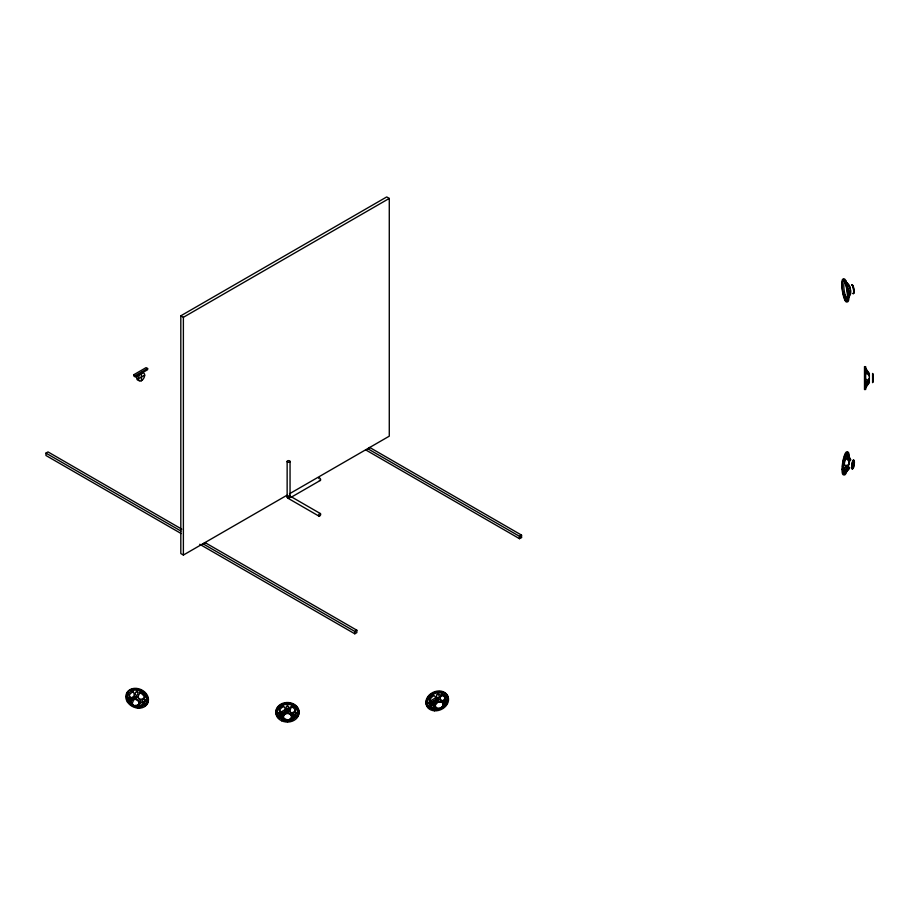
<?xml version="1.0" encoding="UTF-8"?>
<svg xmlns="http://www.w3.org/2000/svg" width="919" height="919" viewBox="0 0 919 919"><rect width="100%" height="100%" fill="white"/><g stroke="black" fill="none" stroke-linecap="round" stroke-linejoin="round"><path stroke-width="1.38" d="M847.8 291.415L847.709 290.105M842.252 469.735L842.275 468.931M847.709 291.243L847.341 288.957M126.362 696.12C127.247 697.958 125.478 696.751 127.178 696.154M276.171 711.754C277.733 713.064 275.39 713.029 277.021 711.834M845.147 454.491L845.032 454.848M849.753 467.782A4.618 0.976 -81.2 0 1 849.156 468.564L844.86 473.48L843.906 472.515A10.166 2.148 -81.2 0 1 843.906 464.21L844.86 459.098A10.166 2.148 -81.2 0 1 847.502 453.423L850.787 459.891L850.351 459.454A5.227 1.597 64.1 0 1 847.502 453.423M849.156 468.564L846.893 471.022L848.719 468.127A4.618 0.976 -81.2 0 1 848.719 464.348L849.156 462.027A4.618 0.976 -81.2 0 1 850.351 459.454M447.139 698.899C449.196 699.313 446.829 700.623 448.012 698.877M848.8 297.687L850.523 293.885A4.618 0.976 81.2 0 0 850.523 290.105L850.086 287.785A4.618 0.976 81.2 0 0 848.892 285.2L844.975 280.686M844.056 280.433L843.642 281.248A5.227 2.401 48.8 0 0 843.929 281.742M850.523 293.885L850.086 294.321A5.227 1.597 -64.1 0 0 848.582 296.665L848.708 295.964M847.777 300.191L848.191 299.376M297.928 711.743C299.341 712.547 297.664 713.408 298.33 712.225M428.874 698.36L432.47 694.764A10.166 8.018 -24.9 0 1 442.292 693.248L445.887 695.729A10.166 8.018 -24.9 0 1 445.887 704.034L442.292 707.63A10.166 8.018 -24.9 0 1 432.47 709.146L428.874 706.665A10.166 8.018 -24.9 0 1 428.874 698.36A5.227 4.641 37.8 0 0 431.631 701.369M433.871 703.954A4.618 3.642 -24.9 0 1 434.469 701.967L436.1 700.335A4.618 3.642 -24.9 0 1 440.569 699.646L442.2 700.772A4.618 3.642 -24.9 0 1 442.648 703.563M278.652 708.434L282.374 705.401A10.166 8.305 0 0 1 292.541 705.401L296.263 708.434A10.166 8.305 0 0 1 296.263 716.74L292.541 719.784A10.166 8.305 0 0 1 282.374 719.784L278.652 716.74A10.166 8.305 0 0 1 278.652 708.434A5.227 4.193 59.4 0 0 281.915 712.42M128.499 693.075L132.095 690.594A10.166 8.018 24.9 0 1 141.917 692.11L145.512 695.706A10.166 8.018 24.9 0 1 145.512 704.011L141.917 706.493A10.166 8.018 24.9 0 1 132.095 704.976L128.499 701.381A10.166 8.018 24.9 0 1 128.499 693.075A5.227 3.504 73.5 0 0 131.762 697.981M132.187 698.118L132.899 697.452M139.206 703.77L139.918 703.092A4.618 3.642 24.9 0 0 139.918 699.325L138.287 697.682A4.618 3.642 24.9 0 0 133.818 696.993A5.227 4.744 88.6 0 0 132.095 690.594M426.738 702.484C427.714 704.322 425.715 700.749 426.692 702.53M848.662 285.338L846.663 282.719L848.892 285.2M286.958 495.249L183.386 555.042L180.813 553.56L180.813 315.814L386.704 196.942L389.277 198.424L389.277 436.169L289.439 493.813M180.813 315.814L183.386 317.296L389.277 198.424M133.737 374.757L146.098 367.623L147.637 368.519L147.637 369.702L135.288 376.836L133.737 375.951L133.737 374.757L135.288 375.653L147.637 368.519M138.241 378.858L144.685 375.136M181.146 533.537L45.95 455.491L45.95 453.113L48.006 451.918L181.79 529.16M203.145 543.864L205.213 542.681M367.864 448.771L369.92 447.576M290.68 497.547L320.329 480.43M133.14 699.807L129.441 701.944L127.89 701.048L127.89 699.864L134.071 696.303M127.89 699.864L129.441 700.76L136.851 696.476M202.95 543.749L354.791 631.422L356.848 630.227L356.848 632.605L354.791 633.8L199.745 544.278M521.567 535.134L519.511 536.317L519.511 538.695L521.567 537.512L521.567 535.134L369.714 447.461M290.565 709.457L281.915 714.454L280.375 713.558L280.375 712.363L287.785 708.089M280.375 712.363L281.915 713.259L291.794 707.55M434.974 706.791A4.561 2.631 -60 0 1 437.766 699.6L431.585 703.173L430.046 702.277L430.046 701.094L436.226 697.521M430.046 701.094L431.585 701.978L443.946 694.844L443.946 696.039M298.434 712.294L298.216 711.57M845.974 281.903L845.836 280.996L845.859 281.639M137.299 689.411C137.896 687.78 136.265 691.042 137.08 689.33M147.798 699.91C148.304 698.233 146.81 701.576 147.568 699.818M287.44 703.345C287.704 705.344 287.245 701.438 287.452 703.437M367.657 448.656L521.567 537.512M365.705 449.896L519.511 538.695M289.508 495.755L320.386 513.583A1.459 0.839 -60 0 1 319.927 515.846A1.459 0.839 -60 0 1 318.663 515.111A1.459 0.839 -60 0 1 320.386 513.583M288.049 498.282L318.927 516.11M205.006 542.555L356.848 630.227M45.95 453.113L180.974 531.067M286.268 711.076A4.618 3.779 0 0 1 289.772 711.455L291.461 712.834A4.618 3.779 0 0 1 291.92 715.706M847.329 289.244L847.709 290.048L847.709 288.865M850.316 459.856L849.259 458.547A2.056 0.62 82.5 0 0 849.282 458.96M847.777 288.451L848.191 291.07A10.166 2.148 81.2 0 1 848.455 293.643M873.05 373.918L873.05 382.189M872.591 373.447L872.591 382.66M865.652 366.555L865.652 389.622M864.503 366.555L864.503 389.622M431.585 701.978L431.585 703.173M354.791 631.422L354.791 633.8M290.048 461.464L290.048 497.122M287.142 461.464L287.142 497.122M281.915 713.259L281.915 714.454M183.386 317.296L183.386 555.042M141.469 373.275L141.469 380.719M135.288 375.653L135.288 376.836M129.441 700.76L129.441 701.944M288.968 497.937A1.459 0.839 0 0 1 287.44 497.627A1.459 0.839 0 0 1 287.337 496.697M318.606 478.294A1.459 0.839 60 0 1 319.869 478.179A1.459 0.839 60 0 1 320.605 480.051A1.459 0.839 60 0 1 319.341 480.166M288.991 498.305A1.459 0.839 60 0 1 287.727 496.731M289.451 496.582A1.459 0.839 60 0 0 288.715 495.812A1.459 0.839 -60 0 0 287.75 497.765A1.459 0.839 -60 0 0 289.037 498.006M142.204 372.149A4.561 2.631 -60 0 1 142.709 372.632M139.091 380.179A4.561 2.631 -60 0 1 137.126 375.848M132.462 705.367A4.561 2.631 -60 0 1 131.279 700.956M136.449 705.218A4.561 2.631 -60 0 1 132.635 705.241A4.561 2.631 -60 0 1 134.002 699.807M283.431 716.475A4.561 2.631 -60 0 1 283.431 714.545M283.753 713.466A4.561 2.631 -60 0 1 284.936 711.421M286.487 712.305A4.561 2.631 -60 0 1 289.703 710.444M435.388 706.504A4.561 2.631 -60 0 1 433.94 701.117M436.157 707.481A4.561 2.631 -60 0 1 435.491 707.274M133.209 699.164A4.158 3.274 24.9 0 1 138.505 700.979A4.158 3.274 24.9 0 1 137.793 705.413A4.158 3.274 24.9 0 1 132.37 704.368M131.337 702.69A4.158 3.274 24.9 0 1 131.337 700.933M145.03 699.784A8.305 6.548 24.9 0 1 139.079 705.413M129.257 699.106A8.305 6.548 24.9 0 1 128.982 697.303M129.257 695.591A8.305 6.548 24.9 0 1 133.002 692.053M139.079 692.317A8.305 6.548 24.9 0 1 144.754 697.992M132.979 698.796A4.618 3.642 24.9 0 1 139.527 702.105A4.618 3.642 24.9 0 1 135.219 706.183A4.618 3.642 24.9 0 1 130.9 700.772M137.345 705.252A2.056 0.724 8.9 0 1 136.805 706.332A2.056 0.655 17.5 0 1 135.219 705.321M128.499 701.381A5.227 2.206 51.8 0 1 128.982 700.772M130.176 700.726A5.227 2.206 51.8 0 1 130.935 701.036M132.922 705.068A5.227 1.631 26.3 0 1 132.095 704.976M141.917 706.493A5.227 2.102 0.5 0 1 138.287 704.701M139.918 703.092A5.227 3.343 -21.6 0 1 145.512 704.011M145.512 695.706A5.227 4.641 -37.8 0 1 139.918 699.325M138.287 697.682A5.227 5.215 6.6 0 1 141.917 692.11M145.811 703.368A10.166 8.018 24.9 0 1 139.849 706.32M130.36 702.702A10.166 8.018 24.9 0 1 128.798 700.737M142.215 691.467A10.166 8.018 24.9 0 1 145.811 695.063M126.489 693.799A11.579 9.133 24.9 0 1 142.882 690.594A11.579 9.133 24.9 0 1 145.191 705.826M140.182 707.492A11.579 9.133 24.9 0 1 137.287 707.366M134.392 706.596A11.579 9.133 24.9 0 1 131.693 705.241M129.372 703.38A11.579 9.133 24.9 0 1 127.603 701.14M130.578 698.911A2.056 1.195 66.8 0 0 129.326 697.222A2.056 1.195 66.8 0 0 128.097 697.624A2.056 1.022 59.6 0 0 129.993 699.784M295.769 712.593A8.305 6.778 0 0 1 291.61 718.463M283.305 718.463A8.305 6.778 0 0 1 279.158 712.593M279.445 710.835A8.305 6.778 0 0 1 283.305 706.722M291.61 706.722A8.305 6.778 0 0 1 295.481 710.835M288.463 720.059A2.056 0.735 -4.5 0 1 287.463 720.393A2.056 0.735 4.5 0 1 286.464 720.059M282.432 712.627A5.227 4.193 59.4 0 0 283.454 712.834A4.618 3.779 0 0 0 283.454 716.613A5.227 2.895 38.3 0 0 278.652 716.74M287.417 711.708A3.745 3.056 0 0 1 288.382 711.811M282.374 705.401A5.227 5.1 74.8 0 1 285.258 710.869M285.039 719.129A5.227 1.987 13.3 0 1 282.374 719.784M292.541 719.784A5.227 1.987 -13.3 0 1 289.876 719.129M291.978 716.349A5.227 2.895 -38.3 0 1 296.263 716.74M296.263 708.434A5.227 4.193 -59.4 0 1 291.461 712.834M289.772 711.455A5.227 5.1 -74.8 0 1 292.541 705.401M296.263 716.073A10.166 8.305 0 0 1 292.541 719.117M284.833 719.945A10.166 8.305 0 0 1 278.652 716.073M278.652 707.768A10.166 8.305 0 0 1 280.272 706.056M294.654 706.056A10.166 8.305 0 0 1 296.263 707.768M276.251 714.385A11.579 9.454 0 0 1 288.945 702.564A11.579 9.454 0 0 1 297.469 716.671M286.429 721.358A11.579 9.454 0 0 1 284.442 721.07M279.25 718.624A11.579 9.454 0 0 1 277.412 716.671M280.8 712.891A2.056 1.482 52.8 0 0 278.446 713.041A2.056 1.31 45.8 0 0 280.123 714.741A2.056 1.31 45.8 0 0 281.685 714.281A2.056 1.482 52.8 0 0 281.352 713.523M286.246 719.91A2.056 0.735 4.5 0 1 286.246 719.313M441.384 694.707A8.305 6.548 -24.9 0 1 444.325 703.506M435.296 708.067A8.305 6.548 -24.9 0 1 430.425 705.666M429.632 704.149A8.305 6.548 -24.9 0 1 429.357 702.438M429.632 700.634A8.305 6.548 -24.9 0 1 433.366 695.947M437.375 694.419A8.305 6.548 -24.9 0 1 439.454 694.327M436.479 700.933A3.745 2.952 -24.9 0 1 438.294 700.244M441.419 701.289A3.745 2.952 -24.9 0 1 441.786 701.967M439.064 708.135A2.056 0.655 -17.5 0 1 437.582 708.986A2.056 0.724 -8.9 0 1 436.789 708.055M434.469 701.967A5.227 4.641 37.8 0 1 432.183 701.611M428.874 706.665A5.227 3.343 21.6 0 1 434.469 705.746M436.134 699.738A5.227 5.215 -6.6 0 1 436.1 700.335M432.47 694.764A5.227 5.215 -6.6 0 1 436.1 699.141M436.1 707.354A5.227 2.102 -0.5 0 1 432.47 709.146M442.292 707.63A5.227 1.631 -26.3 0 1 440.569 707.584M443.452 703.69A5.227 2.206 -51.8 0 1 445.887 704.034M445.887 695.729A5.227 3.504 -73.5 0 1 442.2 700.772M440.569 699.646A5.227 4.744 -88.6 0 1 442.292 693.248M429.15 708.48A11.579 9.133 -24.9 0 1 432.78 692.501A11.579 9.133 -24.9 0 1 448.242 698.842M446.737 703.805A11.579 9.133 -24.9 0 1 444.968 706.033M442.648 707.894A11.579 9.133 -24.9 0 1 439.948 709.261M437.053 710.031A11.579 9.133 -24.9 0 1 434.159 710.157M445.589 703.391A10.166 8.018 -24.9 0 1 441.993 706.987M434.538 708.963A10.166 8.018 -24.9 0 1 430.138 707.492M428.576 697.716A10.166 8.018 -24.9 0 1 432.171 694.121M431.528 702.449A2.056 1.677 33.3 0 0 428.863 702.966A2.056 1.505 27.8 0 0 432.55 703.69A2.056 1.677 33.3 0 0 431.873 702.69M852.131 285.499A4.158 0.873 81.2 0 1 853.912 288.98A4.158 0.873 81.2 0 1 853.337 293.081M851.856 285.235A4.158 0.873 81.2 0 1 853.372 288.52A4.158 0.873 81.2 0 1 853.372 293.31M847.777 297.71A8.305 1.758 81.2 0 1 844.4 291.828A8.305 1.758 81.2 0 1 844.837 282.122M845.365 282.57A8.305 1.758 81.2 0 1 845.917 283.534M846.468 284.959A8.305 1.758 81.2 0 1 846.996 286.751M847.433 288.796A8.305 1.758 81.2 0 1 847.777 290.932M851.58 285.154A4.618 0.976 81.2 0 1 853.567 289.025A4.618 0.976 81.2 0 1 852.924 293.586M849.248 286.326A3.745 0.793 81.2 0 1 850.466 291.909M850.431 292.633A3.745 0.793 81.2 0 1 850.339 293.161M850.523 290.105A5.227 1.849 89.3 0 1 848.191 291.07M850.086 294.321A4.618 0.976 81.2 0 1 849.489 293.54M843.332 280.031A11.579 2.447 81.2 0 1 848.294 289.715A11.579 2.447 81.2 0 1 846.698 301.145M845.917 298.618A10.166 2.148 81.2 0 1 845.239 296.86M845.239 280.823A10.166 2.148 81.2 0 1 846.594 283.764M847.238 285.958A5.227 1.516 63.6 0 1 850.086 287.785M844.975 294.769A5.227 3.354 -76.6 0 1 844.595 294.666M847.605 285.281A5.227 2.401 48.8 0 1 846.721 284.729M848.742 294.597A2.056 0.896 -65.8 0 1 848.731 294.93M866.973 383.912A2.056 0.781 -63.7 0 1 868.581 382.775L866.422 385.417A2.056 0.781 -63.7 0 1 866.617 384.682M869.351 378.479A5.227 2.849 -81.5 0 1 865.652 378.984M865.652 387.29A5.227 1.562 -60.4 0 1 869.351 382.258M865.652 388.186A5.227 0.643 -56.7 0 1 869.351 382.66L869.351 373.447A5.227 0.643 56.7 0 1 865.652 367.933M865.652 373.803A5.227 2.47 70.3 0 1 869.351 376.124M866.973 372.425A2.056 0.839 65.5 0 1 868.11 373.562M869.064 373.654A5.227 1.562 60.4 0 1 867.099 371.414M866.778 370.92A5.227 1.562 60.4 0 1 866.169 369.875M851.798 466.806A4.158 0.873 -81.2 0 1 852.602 461.809A4.158 0.873 -81.2 0 1 853.808 460.787M853.912 463.13A4.158 0.873 -81.2 0 1 853.418 466.266M853.154 467.174A4.158 0.873 -81.2 0 1 851.844 467.61M847.261 455.261A8.305 1.758 -81.2 0 1 848.26 457.225M846.732 468.805A8.305 1.758 -81.2 0 1 844.101 469.678M844.32 464.072A8.305 1.758 -81.2 0 1 845.629 458.099M846.181 456.674A8.305 1.758 -81.2 0 1 846.732 455.709M853.912 464.141A4.618 0.976 -81.2 0 1 852.028 468.977A4.618 0.976 -81.2 0 1 852.281 462.51A4.618 0.976 -81.2 0 1 854.038 461.028M849.489 467.564A3.745 0.793 -81.2 0 1 848.903 467.403M848.903 464.348A3.745 0.793 -81.2 0 1 849.742 461.016M848.719 464.348A5.227 3.687 -70.5 0 1 843.906 464.21M843.906 472.515A5.227 2.401 -48.8 0 1 848.719 468.127M847.674 468.449A11.579 2.447 -81.2 0 1 843.355 472.791A11.579 2.447 -81.2 0 1 845.652 455.296A11.579 2.447 -81.2 0 1 849.167 457.03M848.455 454.388A10.166 2.148 -81.2 0 1 848.811 457.788M847.502 467.805A10.166 2.148 -81.2 0 1 844.86 473.48M844.86 459.098A5.227 3.354 76.6 0 1 849.156 462.027M846.927 453.4A10.166 2.148 -81.2 0 1 847.341 454.216M843.205 473.159A10.166 2.148 -81.2 0 1 842.78 472.343M842.516 466.611A10.166 2.148 -81.2 0 1 843.745 458.926M844.389 456.732A10.166 2.148 -81.2 0 1 845.744 453.791M844.285 474.112A11.579 2.447 -81.2 0 1 842.677 462.682A11.579 2.447 -81.2 0 1 847.651 452.998M843.251 469.689L843.47 469.115L843.251 469.689M846.066 454.744L846.261 454.135L846.066 454.744M841.873 284.097L842.045 284.89L841.907 283.994M844.687 299.043L844.86 299.835L844.687 299.043M846.066 472.492L846.077 472.377M848.88 457.547L848.892 457.432M844.687 281.271L844.883 282.076L844.687 281.271M847.502 296.217L847.697 297.021L847.502 296.217M436.64 691.662C438.202 693.34 437.364 691.593 436.64 691.662M436.939 710.042L437.812 710.019L436.939 710.042M136.563 707.262L137.425 707.607L136.609 707.182M287.004 721.381L287.911 721.484L287.004 721.381M850.236 293.092L848.995 295.229A2.056 0.62 -82.5 0 1 849.524 293.012A2.056 0.62 -82.5 0 1 850.236 293.092M866.502 370.61L866.422 370.69A2.056 0.781 63.7 0 0 867.421 372.861A2.056 0.781 63.7 0 0 868.581 373.344L866.502 370.61M287.567 462.05A1.459 0.839 0 0 0 290.002 461.671A1.459 0.839 0 0 0 288.221 460.649A1.459 0.839 0 0 0 287.567 462.05M142.296 380.11A4.561 2.631 -60 0 0 143.743 373.045A4.561 2.631 -60 0 0 138.355 377.824A4.561 2.631 -60 0 0 142.296 380.11M131.612 703.828A4.158 3.274 24.9 0 0 138.574 704.907A4.158 3.274 24.9 0 0 135.093 699.279A4.158 3.274 24.9 0 0 131.612 703.828M127.304 701.794A11.579 9.133 24.9 0 0 146.672 704.781A11.579 9.133 24.9 0 0 136.988 689.112A11.579 9.133 24.9 0 0 127.304 701.794M136.805 691.616A2.056 1.976 90 0 0 136.253 695.465A2.056 2.033 81.4 0 0 136.805 691.616M145.524 700.324A2.056 1.677 -33.3 0 0 141.825 701.036A2.056 1.505 -27.8 0 0 145.524 700.324M285.384 719.795A4.158 3.389 0 0 0 291.622 716.866A4.158 3.389 0 0 0 285.384 713.925A4.158 3.389 0 0 0 285.384 719.795M285.384 719.531A4.158 3.389 0 0 0 291.622 716.59A4.158 3.389 0 0 0 285.384 713.649A4.158 3.389 0 0 0 285.384 719.531M285.154 719.864A4.618 3.779 0 0 0 292.081 716.59A4.618 3.779 0 0 0 285.154 713.328A4.618 3.779 0 0 0 285.154 719.864M281.651 720.795A11.579 9.454 0 0 0 299.02 712.604A11.579 9.454 0 0 0 281.651 704.425A11.579 9.454 0 0 0 281.651 720.795M287.463 705.677A2.056 2.056 69.4 0 0 287.463 709.56A2.056 2.056 -69.4 0 0 287.463 705.677M294.804 712.478A2.056 1.482 -52.8 0 0 293.241 714.281A2.056 1.31 -45.8 0 0 294.804 714.741A2.056 1.31 -45.8 0 0 296.481 713.041A2.056 1.482 -52.8 0 0 294.804 712.478M438.248 708.756A4.158 3.274 -24.9 0 0 443.165 703.839A4.158 3.274 -24.9 0 0 436.456 703.357A4.158 3.274 -24.9 0 0 438.248 708.756M438.133 708.503A4.158 3.274 -24.9 0 0 443.05 703.586A4.158 3.274 -24.9 0 0 436.33 703.104A4.158 3.274 -24.9 0 0 438.133 708.503M438.018 708.882A4.618 3.642 -24.9 0 0 443.486 703.414A4.618 3.642 -24.9 0 0 436.02 702.886A4.618 3.642 -24.9 0 0 438.018 708.882M434.457 710.801A11.579 9.133 -24.9 0 0 448.162 697.096A11.579 9.133 -24.9 0 0 429.449 695.752A11.579 9.133 -24.9 0 0 434.457 710.801M437.582 694.259A2.056 2.033 -81.4 0 0 438.133 698.107A2.056 1.976 -90 0 0 437.582 694.259M444.922 699.956A2.056 1.195 -66.8 0 0 443.716 701.967A2.056 1.022 -59.6 0 0 444.922 702.208A2.056 1.022 -59.6 0 0 446.289 700.278A2.056 1.195 -66.8 0 0 444.922 699.956M842.172 284.81A10.166 2.148 81.2 0 0 846.112 300.513A10.166 2.148 81.2 0 0 846.112 286.131A10.166 2.148 81.2 0 0 842.172 284.81M841.804 284.063A11.579 2.447 81.2 0 0 846.307 301.937A11.579 2.447 81.2 0 0 846.307 285.556A11.579 2.447 81.2 0 0 841.804 284.063M867.421 381.167A2.056 1.022 -72.6 0 0 866.422 383.257A2.056 0.839 -65.5 0 0 867.421 383.418A2.056 0.839 -65.5 0 0 868.581 381.385A2.056 1.022 -72.6 0 0 867.421 381.167M853.602 467.243A4.158 0.873 -81.2 0 0 854.084 460.522A4.158 0.873 -81.2 0 0 852.281 465.922A4.158 0.873 -81.2 0 0 853.602 467.243M845.985 466.68A2.056 1.344 -60.5 0 0 844.595 468.598A2.056 1.172 -53.2 0 0 845.985 468.943A2.056 1.172 -53.2 0 0 847.513 467.116A2.056 1.344 -60.5 0 0 845.985 466.68M847.525 458.501A2.056 1.137 69.9 0 0 849.007 459.178A2.056 0.896 65.8 0 0 848.248 456.95A2.056 0.896 65.8 0 0 846.927 456.203A2.056 1.137 69.9 0 0 847.525 458.501"/></g></svg>
